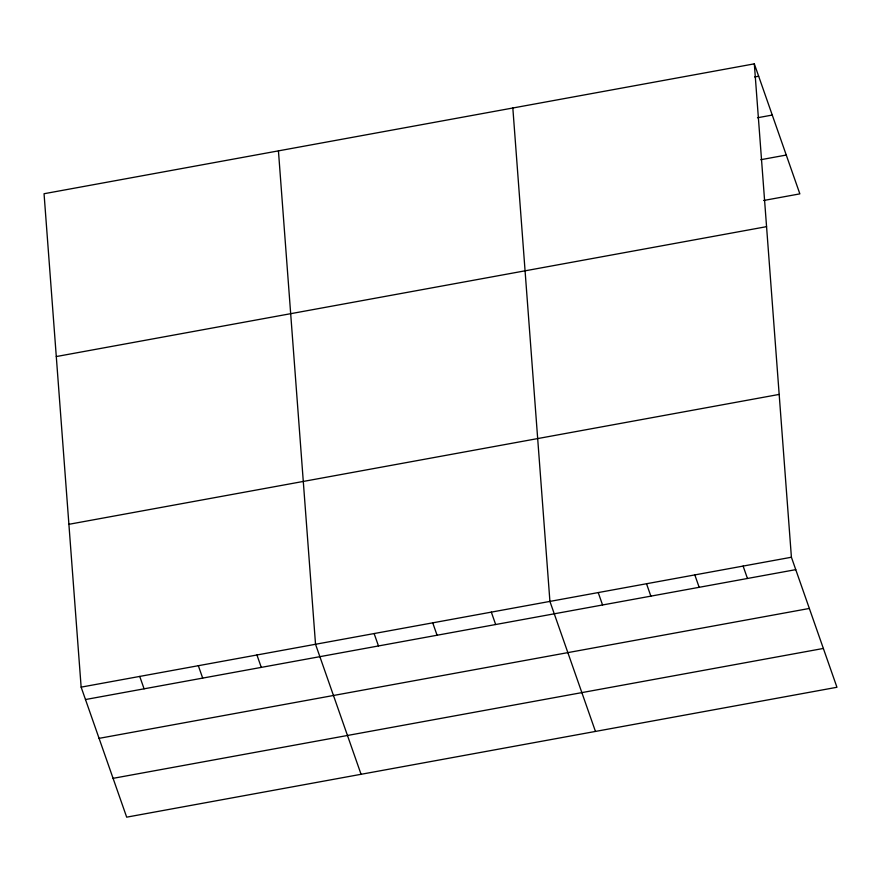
<?xml version="1.0" encoding="UTF-8"?>
<svg xmlns="http://www.w3.org/2000/svg" width="881" height="881" viewBox="0 0 881 881"><rect width="100%" height="100%" fill="white"/><g stroke="black" fill="none" stroke-linecap="round" stroke-linejoin="round"><path stroke-width="1.32" d="M754.323 63.839L44.05 193.732L81.14 687.136L126.677 817.161L836.95 687.268L791.413 557.244L754.323 63.839L799.86 193.864L763.629 200.494M754.643 76.977L758.662 76.24M757.495 117.757L772.263 115.059M760.777 159.714L786.259 155.045M56.296 356.552L766.558 226.659M68.905 524.305L779.178 394.413M81.14 687.136L791.413 557.244M85.49 699.536L795.752 569.644M99.079 738.355L809.353 608.452M113.087 778.341L823.361 648.449M743.112 566.076L747.462 578.476M694.823 574.908L699.162 587.308M646.522 583.74L650.861 596.14M598.221 592.572L602.56 604.972M595.457 731.428L549.92 601.404L512.83 108M491.323 612.119L495.662 624.519M432.725 622.834L437.075 635.234M374.128 633.549L378.478 645.949M361.067 774.3L315.53 644.264L278.44 150.871M256.933 654.979L261.283 667.38M198.335 665.706L202.685 678.095M139.738 676.421L144.088 688.821"/></g></svg>
